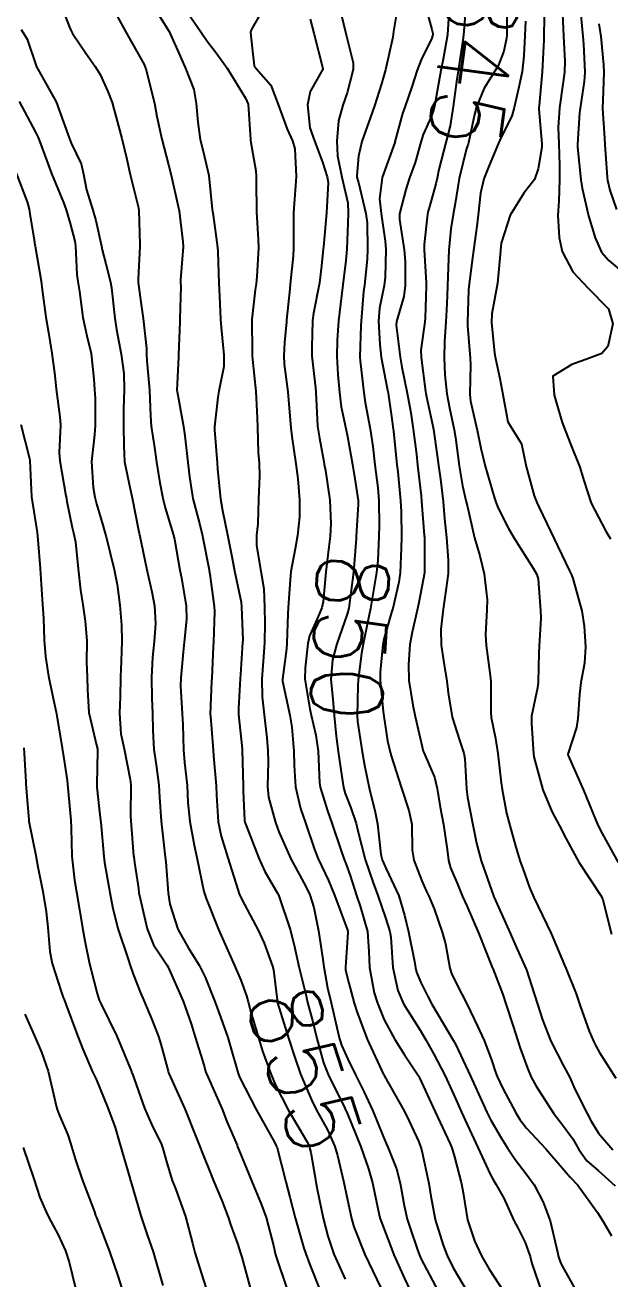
# Model space of a CAD drawing. Header units: metres. Extents: x 307586 to 320046, y 7427249 to 7434250.
# Drawn here: x 319382.5 to 319415.1, y 7427309.3 to 7427379.2 of the extents above; entities that cross this region are included whole.
import ezdxf
from ezdxf.enums import TextEntityAlignment as Align

# ---------------------------------------------------------------- set-up
doc = ezdxf.new("R2010")
doc.units = ezdxf.units.M
doc.header["$MEASUREMENT"] = 0
for name, color, linetype in [('Cotas', 45, 'Continuous'), ('Curvas de Nivel 1m', 11, 'Continuous'), ('Curvas de Nivel 5m', 15, 'Continuous')]:
    doc.layers.add(name, color=color, linetype=linetype)
doc.styles.add('Style-STANDARD', font='STANDARD.shx')

msp = doc.modelspace()

# ---------------------------------------------------------------- linework, layer by layer
at = {"layer": 'Curvas de Nivel 1m', "flags": 128}
for points, elevation in [([(319384.288, 7427380.899), (319384.991, 7427379.066), (319385.066, 7427378.891), (319385.161, 7427378.71), (319385.892, 7427377.621), (319386.422, 7427376.871), (319386.694, 7427376.422), (319387.129, 7427375.472), (319387.362, 7427374.858), (319387.461, 7427374.513), (319387.901, 7427372.852), (319388.157, 7427371.775), (319388.367, 7427370.847), (319388.819, 7427369.07), (319388.856, 7427368.842), (319388.904, 7427366.961), (319388.903, 7427366.841), (319388.807, 7427365.039), (319388.818, 7427364.842), (319388.984, 7427363.607), (319389.084, 7427362.838), (319389.274, 7427361.153), (319389.283, 7427360.835), (319389.303, 7427360.479), (319389.45, 7427358.832), (319389.492, 7427357.415), (319389.538, 7427356.83), (319389.714, 7427355.651), (319389.829, 7427354.826), (319390.015, 7427353.673), (319390.185, 7427352.82), (319390.315, 7427352.285), (319390.764, 7427350.811), (319390.829, 7427350.535), (319391.139, 7427348.807), (319391.219, 7427348.385), (319391.485, 7427346.803), (319391.506, 7427346.073), (319391.375, 7427344.804), (319391.32, 7427344.238), (319391.183, 7427342.806), (319391.173, 7427342.361), (319391.261, 7427340.805), (319391.291, 7427340.217), (319391.327, 7427338.804), (319391.393, 7427338.085), (319391.535, 7427336.801), (319391.583, 7427335.871), (319391.685, 7427334.8), (319391.93, 7427333.49), (319392.077, 7427332.795), (319392.472, 7427330.913), (319392.501, 7427330.791), (319392.589, 7427330.523), (319393.283, 7427328.783), (319393.869, 7427327.457), (319394.181, 7427326.774), (319394.535, 7427325.959), (319394.848, 7427325.087), (319394.941, 7427324.764), (319395.093, 7427324.183), (319395.512, 7427322.755), (319395.737, 7427321.999), (319396.189, 7427320.743), (319396.463, 7427320.105), (319397.156, 7427318.733), (319398.231, 7427316.916), (319398.329, 7427316.721), (319398.419, 7427316.359), (319398.659, 7427314.97), (319398.709, 7427314.715), (319398.783, 7427314.328), (319399.111, 7427312.709), (319399.362, 7427311.704), (319399.697, 7427310.7), (319400.332, 7427309.298)], 856), ([(319389.397, 7427380.631), (319390.529, 7427378.826), (319391.149, 7427377.451), (319391.337, 7427377.01), (319391.431, 7427376.816), (319391.905, 7427375.582), (319392.041, 7427374.806), (319392.135, 7427373.777), (319392.266, 7427372.802), (319392.431, 7427372.144), (319392.738, 7427370.795), (319392.937, 7427368.899), (319392.948, 7427368.791), (319392.961, 7427368.71), (319393.037, 7427368.171), (319393.234, 7427366.788), (319393.252, 7427366.557), (319393.305, 7427364.787), (319393.313, 7427364.472), (319393.395, 7427362.786), (319393.429, 7427362.325), (319393.585, 7427360.784), (319393.578, 7427360.149), (319393.311, 7427358.786), (319393.252, 7427358.454), (319393.067, 7427356.788), (319393.068, 7427356.622), (319393.202, 7427354.787), (319393.232, 7427354.432), (319393.401, 7427352.785), (319393.503, 7427352.127), (319393.789, 7427350.78), (319394.03, 7427349.562), (319394.173, 7427348.776), (319394.539, 7427347.019), (319394.573, 7427346.772), (319394.633, 7427344.902), (319394.628, 7427344.771), (319394.507, 7427343.001), (319394.492, 7427342.772), (319394.389, 7427341.1), (319394.393, 7427340.773), (319394.594, 7427338.862), (319394.599, 7427338.771), (319394.65, 7427336.784), (319394.66, 7427336.52), (319394.73, 7427334.855), (319394.749, 7427334.768), (319394.818, 7427334.59), (319395.532, 7427332.756), (319395.864, 7427332.01), (319396.593, 7427330.771), (319396.608, 7427330.74), (319396.621, 7427330.711), (319397.286, 7427328.733), (319397.535, 7427327.748), (319397.764, 7427326.728), (319398.158, 7427325.092), (319398.247, 7427324.723), (319398.508, 7427323.723), (319398.76, 7427322.716), (319399.129, 7427321.36), (319399.388, 7427320.706), (319400.311, 7427318.826), (319400.38, 7427318.691), (319400.4, 7427318.648), (319400.442, 7427318.558), (319401.199, 7427316.682), (319401.635, 7427315.454), (319401.847, 7427314.676), (319402.249, 7427312.797), (319402.285, 7427312.671), (319402.371, 7427312.432), (319402.851, 7427311.156), (319403.052, 7427310.66), (319403.641, 7427309.343), (319403.962, 7427308.645)], 854), ([(319391.187, 7427380.423), (319392.302, 7427378.803), (319392.644, 7427378.284), (319393.151, 7427377.625), (319393.762, 7427376.784), (319394.793, 7427375.107), (319394.935, 7427374.772), (319395.058, 7427372.806), (319395.062, 7427372.77), (319395.092, 7427372.63), (319395.37, 7427371.06), (319395.387, 7427370.765), (319395.379, 7427370.455), (319395.394, 7427368.765), (319395.49, 7427367.226), (319395.504, 7427366.763), (319395.418, 7427365.175), (319395.376, 7427364.764), (319395.332, 7427364.431), (319395.143, 7427362.767), (319395.15, 7427360.962), (319395.156, 7427360.767), (319395.174, 7427360.542), (319395.355, 7427358.764), (319395.443, 7427357.297), (319395.455, 7427356.762), (319395.494, 7427355.366), (319395.545, 7427354.76), (319395.574, 7427354.057), (319395.503, 7427352.76), (319395.468, 7427351.389), (319395.402, 7427350.761), (319395.398, 7427350.188), (319395.637, 7427348.757), (319395.8, 7427347.762), (319395.853, 7427346.754), (319395.866, 7427345.846), (319395.852, 7427344.754), (319395.77, 7427343.732), (319395.697, 7427342.756), (319395.711, 7427341.743), (319395.833, 7427340.753), (319395.983, 7427339.461), (319396.036, 7427338.75), (319396.049, 7427338.122), (319396.018, 7427336.75), (319396.07, 7427336.162), (319396.448, 7427334.743), (319396.635, 7427334.235), (319397.314, 7427332.733), (319398.173, 7427331.148), (319398.374, 7427330.722), (319398.582, 7427330.008), (319398.858, 7427328.716), (319399.077, 7427327.241), (319399.141, 7427326.711), (319399.353, 7427325.529), (319399.548, 7427324.705), (319399.868, 7427323.334), (319400.015, 7427322.697), (319400.129, 7427322.335), (319400.482, 7427321.559), (319400.919, 7427320.686), (319401.374, 7427319.766), (319401.87, 7427318.676), (319402.429, 7427317.303), (319402.617, 7427316.859), (319402.703, 7427316.666), (319403.198, 7427315.446), (319403.403, 7427314.655), (319403.624, 7427313.411), (319403.793, 7427312.649), (319403.925, 7427312.204), (319404.356, 7427310.944), (319404.469, 7427310.639), (319404.573, 7427310.414), (319405.505, 7427308.628)], 853), ([(319404.688, 7427380.655), (319405.167, 7427378.939), (319405.221, 7427378.706), (319405.217, 7427378.649), (319405.161, 7427378.454), (319404.561, 7427377.243), (319404.342, 7427376.658), (319404.051, 7427375.743), (319403.671, 7427374.665), (319403.532, 7427374.251), (319403.106, 7427372.67), (319403.093, 7427372.632), (319402.403, 7427370.68), (319402.238, 7427369.5), (319402.33, 7427368.677), (319402.566, 7427367.137), (319402.59, 7427366.674), (319402.557, 7427365.125), (319402.503, 7427364.675), (319402.247, 7427363.414), (319402.197, 7427362.678), (319402.261, 7427361.376), (319402.334, 7427360.676), (319402.679, 7427358.921), (319402.723, 7427358.672), (319402.91, 7427357.378), (319403.006, 7427356.669), (319403.017, 7427356.554), (319403.219, 7427354.667), (319403.257, 7427354.287), (319403.42, 7427352.664), (319403.455, 7427352.056), (319403.464, 7427350.664), (319403.457, 7427350.03), (319403.394, 7427348.664), (319403.317, 7427348.145), (319402.979, 7427346.668), (319402.935, 7427346.515), (319402.776, 7427346.009), (319402.48, 7427344.959), (319402.428, 7427344.673), (319402.284, 7427343.131), (319402.28, 7427342.675), (319402.45, 7427340.938), (319402.482, 7427340.672), (319402.692, 7427339.304), (319402.832, 7427338.669), (319402.894, 7427338.455), (319403.464, 7427336.662), (319403.882, 7427335.426), (319404.045, 7427334.656), (319404.068, 7427333.209), (319404.154, 7427332.655), (319404.601, 7427331.499), (319404.86, 7427330.91), (319404.983, 7427330.644), (319405.283, 7427329.939), (319405.74, 7427328.632), (319405.915, 7427327.989), (319406.154, 7427326.626), (319406.25, 7427326.333), (319406.534, 7427325.754), (319407.118, 7427324.614), (319407.708, 7427323.404), (319408.073, 7427322.604), (319408.482, 7427321.517), (319408.707, 7427320.829), (319408.798, 7427320.595), (319409.117, 7427319.937), (319409.837, 7427318.579), (319410.063, 7427318.2), (319410.434, 7427317.722), (319411.509, 7427316.559), (319412.413, 7427315.51), (319412.861, 7427314.997), (319413.284, 7427314.537), (319414.38, 7427313.013), (319414.688, 7427312.517), (319415.159, 7427311.718)], 848), ([(319407.063, 7427380.494), (319406.913, 7427378.624), (319406.878, 7427378.334), (319406.621, 7427376.628), (319406.534, 7427376.026), (319406.353, 7427374.632), (319406.17, 7427373.571), (319405.936, 7427372.637), (319405.557, 7427371.123), (319405.456, 7427370.644), (319405.385, 7427370.328), (319405.05, 7427369.122), (319404.935, 7427368.761), (319404.91, 7427368.651), (319404.727, 7427366.952), (319404.729, 7427366.653), (319404.848, 7427364.808), (319404.85, 7427364.652), (319404.788, 7427362.84), (319404.767, 7427362.652), (319404.546, 7427361.065), (319404.557, 7427360.654), (319404.811, 7427358.765), (319404.829, 7427358.651), (319404.919, 7427358.214), (319405.19, 7427356.93), (319405.243, 7427356.645), (319405.447, 7427355.2), (319405.523, 7427354.64), (319405.633, 7427353.877), (319405.782, 7427352.636), (319405.873, 7427351.664), (319405.969, 7427350.633), (319406.073, 7427349.372), (319406.06, 7427348.631), (319405.963, 7427347.801), (319405.789, 7427346.635), (319405.655, 7427345.52), (319405.677, 7427344.636), (319405.85, 7427343.53), (319405.986, 7427342.631), (319406.072, 7427341.975), (319406.293, 7427340.626), (319406.694, 7427339.338), (319406.947, 7427338.617), (319407.004, 7427338.292), (319407.081, 7427336.616), (319407.139, 7427336.134), (319407.434, 7427334.612), (319407.647, 7427333.591), (319407.913, 7427332.607), (319408.594, 7427330.659), (319408.608, 7427330.615), (319408.616, 7427330.6), (319408.628, 7427330.563), (319409.52, 7427328.586), (319409.834, 7427327.859), (319410.412, 7427326.572), (319410.447, 7427326.476), (319410.539, 7427326.185), (319411.055, 7427324.565), (319411.316, 7427323.757), (319411.785, 7427322.557), (319412.479, 7427321.191), (319412.717, 7427320.788), (319412.839, 7427320.545), (319413.117, 7427319.886), (319413.806, 7427318.53), (319414.029, 7427318.116), (319414.432, 7427317.433), (319415.232, 7427316.512)], 846), ([(319411.44, 7427380.576), (319411.389, 7427378.791), (319411.39, 7427378.577), (319411.397, 7427378.349), (319411.308, 7427376.578), (319411.124, 7427374.688), (319411.113, 7427374.59), (319411.122, 7427374.486), (319411.288, 7427372.568), (319411.287, 7427372.372), (319411.079, 7427371.162), (319410.865, 7427370.573), (319410.283, 7427369.804), (319409.516, 7427368.593), (319409.027, 7427367.029), (319408.981, 7427366.643), (319408.978, 7427366.6), (319408.806, 7427364.801), (319408.779, 7427364.602), (319408.499, 7427363.086), (319408.486, 7427362.605), (319408.656, 7427360.902), (319408.699, 7427360.603), (319408.936, 7427359.485), (319409.118, 7427358.597), (319409.393, 7427357.078), (319409.679, 7427356.588), (319410.153, 7427355.838), (319410.412, 7427354.577), (319410.859, 7427352.951), (319411.002, 7427352.569), (319411.124, 7427352.293), (319411.971, 7427350.559), (319412.807, 7427348.816), (319412.924, 7427348.549), (319413.004, 7427348.344), (319413.5, 7427346.543), (319413.63, 7427345.686), (319413.704, 7427344.541), (319413.658, 7427343.632), (319413.455, 7427342.543), (319413.381, 7427341.889), (319413.29, 7427340.544), (319413.203, 7427340.048), (319412.737, 7427338.549), (319412.742, 7427338.489), (319413.594, 7427336.541), (319414.267, 7427334.914), (319414.436, 7427334.532), (319414.637, 7427334.136), (319415.526, 7427332.516)], 843), ([(319413.406, 7427380.333), (319413.56, 7427378.546), (319413.593, 7427378.12), (319413.672, 7427376.545), (319413.643, 7427376.04), (319413.409, 7427374.547), (319413.379, 7427374.288), (319413.26, 7427372.548), (319413.259, 7427372.38), (319413.456, 7427370.546), (319413.526, 7427370.088), (319413.888, 7427368.542), (319414.256, 7427367.317), (319414.597, 7427366.534), (319415.018, 7427366.052), (319415.843, 7427365.35)], 841), ([(319395.811, 7427380.133), (319395.166, 7427378.999), (319395.076, 7427378.859), (319395.063, 7427378.771), (319395.154, 7427377.891), (319395.275, 7427376.899), (319395.386, 7427376.766), (319396.204, 7427375.824), (319396.605, 7427374.748), (319397.103, 7427373.385), (319397.396, 7427372.737), (319397.534, 7427372.29), (319397.602, 7427370.735), (319397.576, 7427370.224), (319397.467, 7427368.736), (319397.452, 7427368.322), (319397.458, 7427366.736), (319397.438, 7427366.317), (319397.279, 7427364.737), (319397.251, 7427364.485), (319397.078, 7427362.739), (319397.068, 7427362.643), (319396.96, 7427361.493), (319396.917, 7427360.741), (319396.946, 7427360.276), (319397.135, 7427358.738), (319397.157, 7427358.502), (319397.314, 7427356.736), (319397.37, 7427356.264), (319397.596, 7427354.733), (319397.706, 7427353.896), (319397.794, 7427352.731), (319397.786, 7427351.788), (319397.68, 7427350.732), (319397.553, 7427350.002), (319397.319, 7427348.735), (319397.269, 7427348.264), (319397.162, 7427346.736), (319397.135, 7427346.381), (319397.094, 7427344.737), (319397.07, 7427344.425), (319396.848, 7427342.739), (319396.851, 7427342.62), (319397.254, 7427340.735), (319397.374, 7427340.062), (319397.484, 7427338.732), (319397.489, 7427337.918), (319397.565, 7427336.731), (319397.857, 7427335.522), (319398.123, 7427334.725), (319398.621, 7427333.244), (319398.838, 7427332.717), (319399.404, 7427331.511), (319399.741, 7427330.703), (319400.446, 7427328.811), (319400.482, 7427328.691), (319400.485, 7427328.614), (319400.347, 7427326.693), (319400.362, 7427326.514), (319400.534, 7427325.796), (319400.835, 7427324.687), (319400.976, 7427324.226), (319401.55, 7427322.679), (319402.473, 7427320.699), (319402.485, 7427320.681), (319402.52, 7427320.621), (319403.631, 7427318.652), (319403.901, 7427318.111), (319404.426, 7427316.953), (319404.552, 7427316.639), (319404.608, 7427316.451), (319404.984, 7427314.634), (319405.097, 7427313.928), (319405.352, 7427312.63), (319405.782, 7427311.203), (319406.009, 7427310.623), (319406.343, 7427309.944), (319407.131, 7427308.612)], 852), ([(319403.179, 7427379.711), (319403.016, 7427378.821), (319403.005, 7427378.672), (319402.984, 7427378.496), (319402.577, 7427376.678), (319402.356, 7427375.902), (319401.973, 7427374.687), (319401.752, 7427374.052), (319401.269, 7427372.697), (319401.085, 7427371.878), (319400.978, 7427370.797), (319400.989, 7427370.701), (319401.068, 7427370.402), (319401.494, 7427368.685), (319401.565, 7427368.157), (319401.587, 7427366.684), (319401.561, 7427366.141), (319401.402, 7427364.686), (319401.358, 7427364.326), (319401.223, 7427362.687), (319401.212, 7427362.446), (319401.156, 7427360.688), (319401.163, 7427360.474), (319401.371, 7427358.686), (319401.455, 7427358.147), (319401.724, 7427356.682), (319401.87, 7427355.703), (319401.994, 7427354.679), (319402.153, 7427353.387), (319402.211, 7427352.676), (319402.224, 7427351.292), (319402.203, 7427350.676), (319402.149, 7427349.34), (319402.08, 7427348.677), (319401.899, 7427347.572), (319401.748, 7427346.68), (319401.581, 7427345.876), (319401.333, 7427344.684), (319401.251, 7427344.189), (319401.056, 7427342.687), (319401.032, 7427342.385), (319400.994, 7427340.687), (319401.013, 7427340.383), (319401.274, 7427338.684), (319401.408, 7427337.951), (319401.668, 7427336.68), (319402.002, 7427335.324), (319402.133, 7427334.675), (319402.317, 7427332.974), (319402.385, 7427332.672), (319402.608, 7427332.158), (319403.323, 7427330.663), (319403.646, 7427329.59), (319403.862, 7427328.657), (319404.203, 7427326.997), (319404.254, 7427326.653), (319404.306, 7427326.418), (319404.535, 7427325.875), (319404.943, 7427325.051), (319405.165, 7427324.634), (319406.099, 7427323.024), (319406.348, 7427322.621), (319406.49, 7427322.354), (319407.32, 7427320.612), (319408.035, 7427319.019), (319408.223, 7427318.602), (319408.438, 7427318.156), (319409.01, 7427317.173), (319409.385, 7427316.586), (319409.805, 7427315.968), (319410.409, 7427315.175), (319410.853, 7427314.565), (319411.361, 7427313.587), (319411.74, 7427312.556), (319412.168, 7427310.738), (319412.21, 7427310.551), (319412.347, 7427310.174), (319413.246, 7427308.536)], 849), ([(319406.083, 7427379.543), (319406.035, 7427378.637), (319405.788, 7427377.276), (319405.666, 7427376.642), (319405.345, 7427374.867), (319405.31, 7427374.647), (319405.279, 7427374.49), (319405.114, 7427374.061), (319404.673, 7427373.08), (319404.538, 7427372.656), (319404.227, 7427371.513), (319403.921, 7427370.662), (319403.703, 7427370.024), (319403.364, 7427368.667), (319403.362, 7427368.344), (319403.614, 7427366.664), (319403.673, 7427366.007), (319403.672, 7427364.663), (319403.599, 7427364.059), (319403.195, 7427362.668), (319403.174, 7427362.465), (319403.403, 7427360.666), (319403.495, 7427360.114), (319403.791, 7427358.661), (319403.991, 7427357.581), (319404.123, 7427356.658), (319404.298, 7427355.247), (319404.367, 7427354.655), (319404.562, 7427352.948), (319404.591, 7427352.653), (319404.74, 7427350.745), (319404.743, 7427350.651), (319404.752, 7427348.702), (319404.747, 7427348.651), (319404.432, 7427347.008), (319404.364, 7427346.654), (319404.07, 7427345.357), (319403.938, 7427344.658), (319403.855, 7427343.551), (319403.885, 7427342.658), (319404.097, 7427341.278), (319404.24, 7427340.655), (319404.684, 7427338.727), (319404.713, 7427338.65), (319405.3, 7427337.271), (319405.447, 7427336.638), (319405.629, 7427335.611), (319405.811, 7427334.632), (319406.013, 7427333.238), (319406.092, 7427332.628), (319406.207, 7427332.225), (319406.599, 7427331.272), (319406.871, 7427330.617), (319407.1, 7427330.1), (319407.764, 7427328.608), (319408.543, 7427326.641), (319408.556, 7427326.613), (319409.102, 7427325.165), (319409.3, 7427324.588), (319409.686, 7427323.402), (319409.951, 7427322.578), (319410.082, 7427322.169), (319410.478, 7427321.065), (319410.689, 7427320.568), (319410.967, 7427320.063), (319411.926, 7427318.555), (319412.437, 7427317.908), (319413.01, 7427317.123), (319413.339, 7427316.536), (319413.788, 7427315.901), (319414.411, 7427315.358), (319415.355, 7427314.51)], 847), ([(319412.423, 7427379.799), (319412.484, 7427378.56), (319412.553, 7427377.158), (319412.539, 7427376.559), (319412.458, 7427375.882), (319412.261, 7427374.563), (319412.197, 7427373.474), (319412.231, 7427372.559), (319412.262, 7427371.377), (319412.262, 7427370.558), (319412.228, 7427369.392), (319412.175, 7427368.559), (319412.245, 7427367.348), (319412.415, 7427366.556), (319413.012, 7427365.433), (319413.837, 7427364.542), (319414.985, 7427363.363), (319415.242, 7427362.526), (319414.96, 7427361.261), (319414.616, 7427360.874), (319413.728, 7427360.542), (319413.162, 7427360.336), (319412.95, 7427360.274), (319411.889, 7427359.615), (319411.969, 7427358.56), (319412.42, 7427357.042), (319412.591, 7427356.553), (319412.895, 7427355.791), (319413.396, 7427354.545), (319413.612, 7427353.803), (319414.036, 7427352.538), (319414.837, 7427350.984), (319415.009, 7427350.702), (319415.102, 7427350.526)], 842), ([(319382.291, 7427378.923), (319382.633, 7427378.394), (319383.127, 7427376.91), (319383.143, 7427376.879), (319384.24, 7427374.899), (319384.895, 7427373.093), (319384.963, 7427372.891), (319385.09, 7427372.594), (319385.639, 7427371.442), (319385.773, 7427370.879), (319385.944, 7427369.993), (319386.295, 7427368.871), (319386.461, 7427368.293), (319386.77, 7427366.864), (319386.815, 7427366.657), (319387.013, 7427365.88), (319387.267, 7427364.857), (319387.32, 7427364.535), (319387.511, 7427362.855), (319387.603, 7427362.217), (319387.863, 7427360.851), (319388.013, 7427359.774), (319388.036, 7427358.849), (319387.99, 7427357.772), (319388, 7427356.849), (319388.014, 7427355.727), (319388.049, 7427354.848), (319388.364, 7427353.342), (319388.487, 7427352.844), (319388.835, 7427351.041), (319388.864, 7427350.87), (319388.871, 7427350.839), (319388.883, 7427350.789), (319389.292, 7427348.833), (319389.566, 7427347.604), (319389.725, 7427346.826), (319389.786, 7427345.837), (319389.703, 7427344.826), (319389.61, 7427343.967), (319389.548, 7427342.828), (319389.567, 7427341.673), (319389.604, 7427340.827), (319389.623, 7427339.902), (319389.686, 7427338.825), (319389.807, 7427337.956), (319389.955, 7427336.821), (319389.994, 7427336.158), (319390.09, 7427334.818), (319390.278, 7427333.155), (319390.319, 7427332.814), (319390.344, 7427332.548), (319390.49, 7427330.812), (319390.584, 7427330.191), (319391.024, 7427328.805), (319391.608, 7427327.744), (319392.207, 7427326.793), (319392.536, 7427326.137), (319393.082, 7427324.784), (319393.419, 7427323.872), (319393.797, 7427322.777), (319393.96, 7427322.248), (319394.375, 7427320.761), (319394.469, 7427320.519), (319395.382, 7427318.751), (319396.424, 7427316.892), (319396.502, 7427316.739), (319396.544, 7427316.617), (319397.034, 7427314.734), (319397.246, 7427313.875), (319397.558, 7427312.728), (319398.039, 7427311.04), (319398.139, 7427310.722), (319398.345, 7427310.16), (319398.933, 7427308.711)], 857), ([(319398.389, 7427379.513), (319398.598, 7427378.726), (319399.1, 7427376.764), (319399.098, 7427376.72), (319398.378, 7427375.479), (319398.241, 7427374.729), (319398.374, 7427373.457), (319398.62, 7427372.725), (319399.081, 7427371.533), (319399.335, 7427370.717), (319399.381, 7427370.403), (319399.297, 7427368.716), (319399.12, 7427366.814), (319399.11, 7427366.719), (319399.013, 7427365.772), (319398.903, 7427364.822), (319398.887, 7427364.721), (319398.57, 7427363.133), (319398.525, 7427362.724), (319398.473, 7427361.209), (319398.484, 7427360.725), (319398.689, 7427358.96), (319398.711, 7427358.722), (319398.789, 7427356.837), (319398.804, 7427356.721), (319398.897, 7427356.16), (319399.122, 7427354.953), (319399.165, 7427354.716), (319399.234, 7427354.358), (319399.476, 7427352.711), (319399.529, 7427351.399), (319399.494, 7427350.71), (319399.43, 7427350.105), (319399.263, 7427348.713), (319399.113, 7427347.042), (319399.045, 7427346.716), (319398.777, 7427346.104), (319398.348, 7427345.143), (319398.26, 7427344.725), (319398.103, 7427343.366), (319398.093, 7427342.726), (319398.366, 7427341.074), (319398.441, 7427340.723), (319398.696, 7427339.61), (319398.825, 7427338.718), (319398.902, 7427336.953), (319398.934, 7427336.716), (319399.345, 7427335.405), (319399.59, 7427334.706), (319400.096, 7427333.223), (319400.28, 7427332.695), (319400.374, 7427332.457), (319400.604, 7427331.804), (319400.969, 7427330.686), (319401.173, 7427330.095), (319401.569, 7427328.68), (319401.661, 7427327.57), (319401.693, 7427326.678), (319401.953, 7427325.252), (319402.127, 7427324.674), (319402.509, 7427323.755), (319403.104, 7427322.661), (319403.637, 7427321.806), (319404.41, 7427320.641), (319404.471, 7427320.526), (319405.338, 7427318.631), (319406.165, 7427316.883), (319406.27, 7427316.622), (319406.418, 7427316.116), (319406.811, 7427314.616), (319406.901, 7427314.109), (319407.144, 7427312.612), (319407.535, 7427311.434), (319407.929, 7427310.604), (319408.342, 7427309.858), (319409.18, 7427308.587)], 851), ([(319410.367, 7427379.403), (319410.344, 7427378.588), (319410.283, 7427377.462), (319410.18, 7427376.59), (319410.004, 7427375.722), (319409.742, 7427374.594), (319409.613, 7427374.095), (319409.1, 7427373.078), (319408.937, 7427372.76), (319408.871, 7427372.602), (319408.341, 7427371.346), (319408.055, 7427370.61), (319407.866, 7427369.807), (319407.734, 7427368.613), (319407.669, 7427367.982), (319407.473, 7427366.616), (319407.42, 7427366.215), (319407.214, 7427364.618), (319407.198, 7427364.42), (319407.144, 7427362.618), (319407.15, 7427362.44), (319407.297, 7427360.617), (319407.314, 7427360.249), (319407.269, 7427358.617), (319407.308, 7427358.227), (319407.682, 7427356.612), (319407.895, 7427355.607), (319408.124, 7427354.608), (319408.645, 7427352.813), (319408.716, 7427352.601), (319408.85, 7427352.259), (319409.406, 7427351.159), (319409.737, 7427350.586), (319410.808, 7427348.927), (319411, 7427348.568), (319411.07, 7427348.297), (319411.207, 7427346.566), (319411.22, 7427346.124), (319411.139, 7427344.566), (319411.116, 7427344.208), (319411.08, 7427342.567), (319411.047, 7427342.249), (319410.714, 7427340.671), (319410.702, 7427340.57), (319410.708, 7427340.273), (319410.823, 7427338.569), (319410.842, 7427338.407), (319411.334, 7427336.563), (319411.847, 7427335.362), (319412.273, 7427334.554), (319412.632, 7427333.842), (319413.345, 7427332.543), (319414.594, 7427330.625), (319414.629, 7427330.566), (319414.648, 7427330.529), (319414.673, 7427330.448), (319415.166, 7427328.521)], 844), ([(319382.194, 7427374.924), (319383.098, 7427373.218), (319383.238, 7427372.909), (319383.332, 7427372.666), (319383.997, 7427370.901), (319384.657, 7427369.286), (319384.806, 7427368.892), (319385.035, 7427368.115), (319385.282, 7427367.143), (319385.318, 7427366.886), (319385.403, 7427365.28), (319385.454, 7427364.883), (319385.542, 7427364.334), (319385.734, 7427362.879), (319385.958, 7427361.87), (319386.192, 7427360.871), (319386.343, 7427359.457), (319386.39, 7427358.868), (319386.426, 7427358.375), (319386.426, 7427356.867), (319386.374, 7427356.344), (319386.224, 7427354.87), (319386.316, 7427353.414), (319386.407, 7427352.867), (319386.488, 7427352.504), (319386.837, 7427351.315), (319386.974, 7427350.859), (319387.031, 7427350.657), (319387.479, 7427348.853), (319387.646, 7427348), (319387.786, 7427346.85), (319387.88, 7427345.74), (319387.906, 7427344.849), (319387.862, 7427343.733), (319387.835, 7427342.849), (319387.814, 7427341.757), (319387.771, 7427340.849), (319387.853, 7427339.691), (319388.028, 7427338.847), (319388.372, 7427337.137), (319388.396, 7427336.843), (319388.389, 7427335.099), (319388.402, 7427334.842), (319388.558, 7427332.896), (319388.567, 7427332.84), (319388.61, 7427332.529), (319388.829, 7427331.07), (319388.857, 7427330.836), (319388.915, 7427330.508), (319389.305, 7427328.829), (319389.664, 7427327.933), (319390.401, 7427326.812), (319390.458, 7427326.727), (319390.54, 7427326.566), (319391.318, 7427324.802), (319391.767, 7427323.534), (319391.986, 7427322.795), (319392.477, 7427321.196), (319392.568, 7427320.883), (319392.605, 7427320.788), (319392.709, 7427320.547), (319393.483, 7427318.774), (319393.754, 7427318.088), (319394.314, 7427316.762), (319394.347, 7427316.686), (319394.42, 7427316.509), (319395.148, 7427314.753), (319395.686, 7427313.445), (319395.936, 7427312.744), (319396.357, 7427311.115), (319396.447, 7427310.739), (319396.483, 7427310.607), (319397.107, 7427308.732)], 858), ([(319382.03, 7427370.926), (319382.628, 7427369.337), (319382.745, 7427368.914), (319382.787, 7427368.661), (319383.026, 7427367.201), (319383.069, 7427366.91), (319383.079, 7427366.853), (319383.409, 7427364.906), (319383.477, 7427364.424), (319383.679, 7427362.903), (319383.82, 7427362.046), (319384.004, 7427360.899), (319384.177, 7427359.654), (319384.257, 7427358.897), (319384.455, 7427357.347), (319384.481, 7427356.894), (319384.419, 7427355.363), (319384.456, 7427354.894), (319384.787, 7427352.958), (319384.8, 7427352.891), (319384.85, 7427352.626), (319385.142, 7427351.192), (319385.217, 7427350.884), (319385.316, 7427350.392), (319385.467, 7427348.88), (319385.606, 7427347.693), (319385.731, 7427346.876), (319385.864, 7427345.964), (319385.948, 7427344.872), (319385.945, 7427343.672), (319385.968, 7427342.871), (319385.985, 7427342.131), (319386.074, 7427340.87), (319386.496, 7427339.053), (319386.546, 7427338.862), (319386.553, 7427338.733), (319386.508, 7427336.862), (319386.516, 7427336.717), (319386.649, 7427335.517), (319386.725, 7427334.859), (319386.732, 7427334.768), (319386.904, 7427332.857), (319386.947, 7427332.519), (319387.236, 7427330.854), (319387.39, 7427330.042), (319387.68, 7427328.849), (319388.248, 7427327.141), (319388.35, 7427326.842), (319388.538, 7427326.299), (319388.948, 7427325.254), (319389.135, 7427324.831), (319389.566, 7427323.765), (319389.94, 7427322.818), (319390.08, 7427322.407), (319390.474, 7427320.886), (319390.499, 7427320.81), (319390.517, 7427320.765), (319391.403, 7427318.8), (319392.058, 7427317.162), (319392.206, 7427316.792), (319392.418, 7427316.264), (319392.833, 7427315.209), (319393.012, 7427314.781), (319393.476, 7427313.685), (319393.818, 7427312.768), (319393.958, 7427312.355), (319394.358, 7427311.229), (319394.509, 7427310.758), (319394.575, 7427310.532), (319395.061, 7427308.753)], 859), ([(319382.449, 7427338.912), (319382.559, 7427337.016), (319382.565, 7427336.911), (319382.651, 7427335.756), (319382.718, 7427334.909), (319382.731, 7427334.82), (319383.112, 7427332.905), (319383.229, 7427332.281), (319383.504, 7427330.901), (319383.697, 7427329.778), (319383.791, 7427328.898), (319383.894, 7427327.552), (319384.017, 7427326.895), (319384.527, 7427325.339), (319384.642, 7427325.006), (319384.686, 7427324.888), (319384.78, 7427324.625), (319385.43, 7427322.876), (319385.728, 7427322.114), (319386.275, 7427320.863), (319386.467, 7427320.439), (319387.128, 7427318.853), (319387.523, 7427317.758), (319387.787, 7427316.846), (319388.362, 7427314.882), (319388.375, 7427314.84), (319388.401, 7427314.741), (319388.963, 7427312.831), (319389.321, 7427311.784), (319389.641, 7427310.821), (319390.184, 7427308.953)], 861), ([(319382.505, 7427324.075), (319383.016, 7427322.905), (319383.435, 7427321.949), (319383.8, 7427320.897), (319384.203, 7427319.136), (319384.262, 7427318.892), (319384.308, 7427318.758), (319384.438, 7427318.425), (319384.892, 7427317.34), (319385.047, 7427316.874), (319385.325, 7427315.96), (319385.703, 7427314.867), (319386.376, 7427313.056), (319386.445, 7427312.859), (319386.485, 7427312.746), (319387.209, 7427310.851), (319387.686, 7427309.494), (319387.877, 7427308.844)], 862), ([(319382.419, 7427316.649), (319383.001, 7427314.901), (319383.345, 7427313.858), (319383.766, 7427312.889), (319383.975, 7427312.492), (319384.362, 7427311.768), (319384.763, 7427310.876), (319384.968, 7427310.249), (319385.314, 7427308.87)], 863)]:
    msp.add_lwpolyline(points, dxfattribs=dict(at, elevation=elevation))
at = {"layer": 'Curvas de Nivel 5m', "flags": 128}
for points, elevation in [([(319387.188, 7427380.521), (319388.092, 7427378.851), (319389.144, 7427376.973), (319389.205, 7427376.839), (319389.239, 7427376.742), (319389.713, 7427374.834), (319389.854, 7427374.09), (319390.127, 7427372.83), (319390.506, 7427371.399), (319390.651, 7427370.824), (319391.047, 7427369.073), (319391.088, 7427368.819), (319391.307, 7427367.097), (319391.313, 7427366.816), (319391.178, 7427364.982), (319391.177, 7427364.808), (319391.182, 7427364.626), (319391.14, 7427362.808), (319391.138, 7427362.642), (319391.064, 7427360.809), (319391.059, 7427360.702), (319390.967, 7427358.81), (319390.975, 7427358.757), (319391.334, 7427356.806), (319391.406, 7427356.297), (319391.573, 7427354.803), (319391.663, 7427354.01), (319391.859, 7427352.8), (319392.227, 7427351.408), (319392.384, 7427350.794), (319392.765, 7427348.829), (319392.77, 7427348.79), (319392.801, 7427348.59), (319393.042, 7427346.787), (319393.056, 7427346.511), (319393.004, 7427344.788), (319392.991, 7427344.556), (319392.905, 7427342.788), (319392.896, 7427342.623), (319392.829, 7427340.789), (319392.835, 7427340.665), (319392.98, 7427338.787), (319393.009, 7427338.457), (319393.156, 7427336.785), (319393.176, 7427336.267), (319393.261, 7427334.784), (319393.431, 7427333.982), (319393.807, 7427332.778), (319394.352, 7427331.016), (319394.44, 7427330.772), (319394.588, 7427330.455), (319395.5, 7427328.756), (319395.826, 7427328.021), (319396.295, 7427326.744), (319396.343, 7427326.545), (319396.526, 7427325.015), (319396.561, 7427324.74), (319396.569, 7427324.692), (319397.185, 7427322.733), (319397.51, 7427321.703), (319397.856, 7427320.726), (319398.452, 7427319.301), (319398.748, 7427318.715), (319399.356, 7427317.63), (319399.76, 7427316.7), (319399.906, 7427316.186), (319400.26, 7427314.692), (319400.394, 7427314.07), (319400.691, 7427312.687), (319400.825, 7427312.228), (319401.421, 7427310.679), (319402.325, 7427308.829)], 855), ([(319409.329, 7427380.461), (319409.325, 7427378.598), (319409.312, 7427378.457), (319409.16, 7427377.733), (319408.848, 7427376.903), (319408.66, 7427376.605), (319408.077, 7427375.667), (319407.652, 7427374.615), (319407.538, 7427374.194), (319407.199, 7427372.619), (319407.175, 7427372.536), (319407.09, 7427372.305), (319406.672, 7427370.626), (319406.449, 7427369.232), (319406.354, 7427368.63), (319406.219, 7427367.816), (319406.105, 7427366.634), (319406.074, 7427365.695), (319406.027, 7427364.635), (319405.985, 7427363.638), (319405.935, 7427362.636), (319405.867, 7427361.542), (319405.852, 7427360.637), (319405.877, 7427359.698), (319405.995, 7427358.634), (319406.142, 7427357.858), (319406.401, 7427356.628), (319406.471, 7427356.198), (319406.684, 7427354.623), (319406.866, 7427353.508), (319407.067, 7427352.618), (319407.141, 7427352.327), (319407.536, 7427350.613), (319407.823, 7427349.605), (319408.071, 7427348.607), (319408.238, 7427347.156), (319408.226, 7427346.606), (319408.152, 7427345.224), (319408.192, 7427344.606), (319408.406, 7427342.935), (319408.434, 7427342.603), (319408.442, 7427340.876), (319408.467, 7427340.602), (319408.695, 7427339.436), (319408.832, 7427338.598), (319409.025, 7427336.953), (319409.066, 7427336.594), (319409.32, 7427335.26), (319409.504, 7427334.587), (319409.839, 7427333.367), (319410.077, 7427332.578), (319410.216, 7427332.182), (319410.599, 7427331.134), (319410.836, 7427330.568), (319411.078, 7427330.073), (319411.795, 7427328.558), (319412.545, 7427326.801), (319412.621, 7427326.626), (319412.655, 7427326.548), (319413.19, 7427325.201), (319413.414, 7427324.537), (319413.911, 7427323.119), (319414.177, 7427322.525), (319414.282, 7427322.314), (319414.487, 7427321.935), (319415.402, 7427320.511)], 845), ([(319400.109, 7427379.781), (319400.375, 7427378.708), (319400.774, 7427377.076), (319400.771, 7427376.704), (319400.44, 7427375.397), (319400.198, 7427374.709), (319399.971, 7427373.85), (319399.862, 7427372.712), (319399.91, 7427371.887), (319400.156, 7427370.709), (319400.475, 7427369.275), (319400.51, 7427368.698), (319400.474, 7427368.135), (319400.419, 7427366.699), (319400.369, 7427366.053), (319400.208, 7427364.702), (319400.068, 7427363.623), (319399.959, 7427362.705), (319399.884, 7427361.628), (319399.876, 7427360.706), (319399.934, 7427359.709), (319400.027, 7427358.703), (319400.12, 7427357.907), (319400.368, 7427356.698), (319400.46, 7427356.258), (319400.736, 7427354.692), (319400.871, 7427353.9), (319401.051, 7427352.688), (319401.057, 7427352.481), (319400.948, 7427350.689), (319400.939, 7427350.581), (319400.803, 7427348.69), (319400.534, 7427346.694), (319400.446, 7427346.362), (319399.873, 7427344.703), (319399.636, 7427343.82), (319399.541, 7427342.708), (319399.641, 7427341.626), (319399.718, 7427340.705), (319399.832, 7427339.567), (319399.954, 7427338.701), (319400.029, 7427338.052), (319400.239, 7427336.696), (319400.335, 7427336.37), (319400.652, 7427335.561), (319400.944, 7427334.687), (319401.035, 7427334.288), (319401.442, 7427332.682), (319401.894, 7427331.383), (319402.151, 7427330.674), (319402.574, 7427329.442), (319402.814, 7427328.667), (319402.87, 7427328.357), (319402.994, 7427326.665), (319403.262, 7427325.394), (319403.585, 7427324.654), (319404.501, 7427323.171), (319404.834, 7427322.637), (319405.276, 7427321.841), (319405.895, 7427320.626), (319406.455, 7427319.414), (319406.808, 7427318.616), (319407.125, 7427317.925), (319407.739, 7427316.607), (319408.408, 7427315.146), (319408.601, 7427314.793), (319408.73, 7427314.595), (319409.158, 7427313.822), (319409.72, 7427312.58), (319409.95, 7427312.158), (319410.361, 7427311.349), (319410.623, 7427310.567), (319410.73, 7427310.183), (319411.29, 7427308.56)], 850), ([(319414.463, 7427379.254), (319414.562, 7427378.536), (319414.722, 7427376.962), (319414.742, 7427376.534), (319414.673, 7427374.989), (319414.666, 7427374.535), (319414.762, 7427372.87), (319414.781, 7427372.533), (319414.921, 7427370.685), (319414.944, 7427370.531), (319415.067, 7427369.987), (319415.441, 7427368.908)], 840), ([(319382.278, 7427356.916), (319382.763, 7427355.033), (319382.78, 7427354.911), (319382.859, 7427353.292), (319382.877, 7427352.91), (319382.878, 7427352.885), (319383.187, 7427350.906), (319383.235, 7427350.498), (319383.358, 7427348.904), (319383.403, 7427348.298), (319383.493, 7427346.903), (319383.548, 7427346.129), (319383.589, 7427344.902), (319383.646, 7427344.005), (319383.82, 7427342.899), (319384.116, 7427341.499), (319384.247, 7427340.895), (319384.564, 7427339.012), (319384.583, 7427338.891), (319384.677, 7427338.312), (319384.865, 7427337.087), (319384.886, 7427336.887), (319385.022, 7427335.26), (319385.056, 7427334.884), (319385.082, 7427334.438), (319385.129, 7427332.882), (319385.261, 7427331.541), (319385.373, 7427330.878), (319385.551, 7427329.903), (319385.723, 7427328.873), (319385.839, 7427328.154), (319386.11, 7427326.866), (319386.199, 7427326.525), (319386.526, 7427325.217), (319386.641, 7427324.859), (319386.749, 7427324.628), (319387.634, 7427322.849), (319388.437, 7427320.876), (319388.45, 7427320.84), (319388.472, 7427320.779), (319389.163, 7427318.829), (319389.551, 7427317.94), (319390.102, 7427316.815), (319390.188, 7427316.581), (319390.413, 7427315.786), (319390.71, 7427314.807), (319390.908, 7427314.292), (319391.446, 7427312.799), (319391.833, 7427311.32), (319391.969, 7427310.794), (319392.335, 7427309.604), (319392.605, 7427308.786)], 860)]:
    msp.add_lwpolyline(points, dxfattribs=dict(at, elevation=elevation))

# ---------------------------------------------------------------- texts
at = {"layer": 'Cotas', "style": 'Style-STANDARD'}
for s, rotation, p in [('845', 262.19927, (319407.526, 7427377.068, 845)), ('850', 266.93773, (319400.59, 7427345.052, 850)), ('855', 288.11896, (319398.05, 7427321.025, 855))]:
    msp.add_text(s, height=4, rotation=rotation, dxfattribs=at).set_placement(p, align=Align.MIDDLE_CENTER)

doc.saveas('drawing.dxf')
